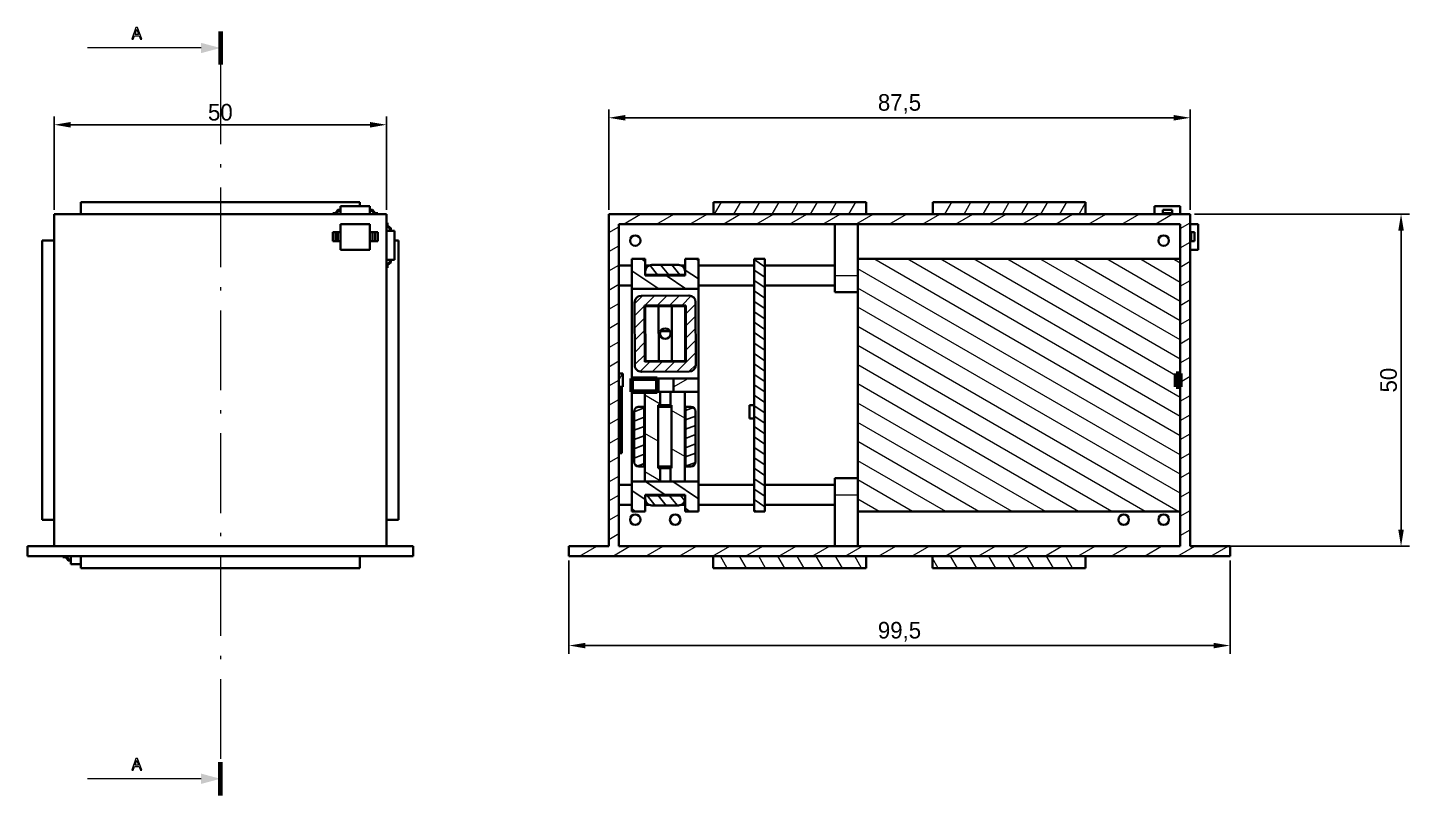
# Model space of a CAD drawing. Extents: x -455 to 391, y 29 to 260.
# Drawn here: x -455.2 to -247.3, y 64.7 to 180.3 of the extents above; entities that cross this region are included whole.
import ezdxf

# ---------------------------------------------------------------- set-up
doc = ezdxf.new("R2010")
doc.units = 0
doc.linetypes.add('DASHDOT', pattern=[18.5, 12, -3, 0.5, -3])
doc.dimstyles.get("Standard").update_dxf_attribs({"dimtxt": 0.18, "dimasz": 0.18, "dimexe": 0.18, "dimexo": 0.0625, "dimgap": 0.09, "dimtad": 0, "dimtih": 1, "dimtoh": 1, "dimdec": 4, "dimzin": 0, "dimdsep": 46, "dimtxsty": 'Standard', "dimcen": 0.09, "dimadec": 0, "dimazin": 0, "dimtfac": 1, "dimtdec": 4, "dimtofl": 0, "dimtmove": 0, "dimatfit": 3, "dimfxl": 1, "dimtolj": 1, "dimtzin": 0, "dimarcsym": 0})

# ---------------------------------------------------------------- blocks, each defined once
blk = doc.blocks.new('*D1')
at = {"color": 0, "lineweight": -2, "transparency": 16777216}
for p, q in [((-367.75, 152.83), (-367.75, 167.95)), ((-365.25, 166.7), (-282.75, 166.7)), ((-280.25, 152.83), (-280.25, 167.95))]:
    blk.add_line(p, q, dxfattribs=at)
at = {"color": 0, "transparency": 16777216}
for points in [[(-365.25, 167.12), (-365.25, 166.28), (-367.75, 166.7)], [(-282.75, 167.12), (-282.75, 166.28), (-280.25, 166.7)]]:
    blk.add_solid(points, dxfattribs=at)
at = {"layer": 'Defpoints', "color": 0, "transparency": 16777216}
for p in [(-280.25, 166.7), (-367.75, 152.21), (-280.25, 152.21)]:
    blk.add_point(p, dxfattribs=at)
at = {"color": 0, "transparency": 16777216, "insert": (-324, 168.78), "char_height": 2.5, "attachment_point": 5}
blk.add_mtext('87,5', dxfattribs=at)
blk = doc.blocks.new('*D2')
at = {"color": 0, "lineweight": -2, "transparency": 16777216}
for p, q in [((-279.63, 152.21), (-247.28, 152.21)), ((-248.53, 149.71), (-248.53, 104.71)), ((-279.63, 102.21), (-247.28, 102.21))]:
    blk.add_line(p, q, dxfattribs=at)
at = {"color": 0, "transparency": 16777216}
for points in [[(-248.95, 149.71), (-248.11, 149.71), (-248.53, 152.21)], [(-248.95, 104.71), (-248.11, 104.71), (-248.53, 102.21)]]:
    blk.add_solid(points, dxfattribs=at)
at = {"layer": 'Defpoints', "color": 0, "transparency": 16777216}
for p in [(-280.25, 152.21), (-280.25, 102.21), (-248.53, 102.21)]:
    blk.add_point(p, dxfattribs=at)
at = {"color": 0, "transparency": 16777216, "insert": (-250.4, 127.21), "char_height": 2.5, "attachment_point": 5, "rotation": 90}
blk.add_mtext('50', dxfattribs=at)
blk = doc.blocks.new('*D3')
at = {"color": 0, "lineweight": -2, "transparency": 16777216}
for p, q in [((-373.75, 100.08), (-373.75, 86.01)), ((-274.25, 100.08), (-274.25, 86.01)), ((-371.25, 87.26), (-276.75, 87.26))]:
    blk.add_line(p, q, dxfattribs=at)
at = {"color": 0, "transparency": 16777216}
for points in [[(-371.25, 87.67), (-371.25, 86.84), (-373.75, 87.26)], [(-276.75, 87.67), (-276.75, 86.84), (-274.25, 87.26)]]:
    blk.add_solid(points, dxfattribs=at)
at = {"layer": 'Defpoints', "color": 0, "transparency": 16777216}
for p in [(-373.75, 100.71), (-274.25, 100.71), (-274.25, 87.26)]:
    blk.add_point(p, dxfattribs=at)
at = {"color": 0, "transparency": 16777216, "insert": (-324, 89.34), "char_height": 2.5, "attachment_point": 5}
blk.add_mtext('99,5', dxfattribs=at)
blk = doc.blocks.new('*D9')
at = {"color": 0, "lineweight": -2, "transparency": 16777216}
for p, q in [((-451.19, 152.83), (-451.19, 166.9)), ((-401.19, 152.83), (-401.19, 166.9)), ((-448.69, 165.65), (-403.69, 165.65))]:
    blk.add_line(p, q, dxfattribs=at)
at = {"color": 0, "transparency": 16777216}
for points in [[(-448.69, 166.07), (-448.69, 165.23), (-451.19, 165.65)], [(-403.69, 166.07), (-403.69, 165.23), (-401.19, 165.65)]]:
    blk.add_solid(points, dxfattribs=at)
at = {"layer": 'Defpoints', "color": 0, "transparency": 16777216}
for p in [(-401.19, 165.65), (-451.19, 152.21), (-401.19, 152.21)]:
    blk.add_point(p, dxfattribs=at)
at = {"color": 0, "transparency": 16777216, "insert": (-426.19, 167.52), "char_height": 2.5, "attachment_point": 5}
blk.add_mtext('50', dxfattribs=at)

msp = doc.modelspace()

# ---------------------------------------------------------------- hatches: boundary and pattern name
h = msp.add_hatch()
h.set_pattern_fill('ANSI31', color=256, scale=0.72, angle=101)
h.paths.add_polyline_path([(-354.252, 145.457), (-356.252, 145.457), (-356.252, 142.957), (-362.252, 142.957), (-362.252, 143.057), (-362.252, 145.457), (-364.252, 145.457), (-364.252, 140.957), (-354.252, 140.957)])
h.paths.add_polyline_path([(-354.252, 111.957), (-358.022, 111.957), (-358.468, 111.957), (-359.627, 111.957), (-360.035, 111.957), (-362.309, 111.957), (-364.252, 111.957), (-364.252, 107.457), (-362.252, 107.457), (-362.252, 109.957), (-360.481, 109.957), (-358.173, 109.957), (-358.022, 109.957), (-356.252, 109.957), (-356.252, 107.457), (-354.252, 107.457)])
h = msp.add_hatch()
h.set_pattern_fill('ANSI31', color=256, scale=0.41, angle=84)
h.paths.add_polyline_path([(-357.252, 144.557), (-361.252, 144.557, 0.4142136), (-362.252, 143.557), (-362.252, 143.057), (-356.252, 143.057), (-356.252, 143.557, 0.4142136)])
h.paths.add_polyline_path([(-356.252, 109.357), (-356.252, 109.857), (-362.252, 109.857), (-362.252, 109.357, 0.4142136), (-361.252, 108.357), (-357.252, 108.357, 0.4142136)])
h = msp.add_hatch()
h.set_pattern_fill('ANSI31', color=256, scale=0.41, angle=101)
h.paths.add_polyline_path([(-344.252, 145.457), (-345.852, 145.457), (-345.852, 107.457), (-344.252, 107.457)])
h = msp.add_hatch()
h.set_pattern_fill('ANSI31', color=256, scale=0.41)
h.paths.add_polyline_path([(-355.674, 139.946), (-362.874, 139.919, 0.4142135), (-363.87, 138.914), (-363.833, 129.464, 0.4142137), (-362.829, 128.469), (-355.629, 128.496, 0.4142135), (-354.633, 129.501), (-354.67, 138.951, 0.4142137)])
h.paths.add_polyline_path([(-356.168, 138.444), (-356.135, 129.994), (-362.335, 129.971), (-362.368, 138.421)], flags=16)
h.paths.add_polyline_path([(-360.267, 138.329), (-358.267, 138.336), (-356.267, 138.344), (-356.236, 130.094), (-358.236, 130.086), (-360.236, 130.079), (-362.236, 130.071), (-362.267, 138.321)], flags=0)
h.paths.add_polyline_path([(-358.468, 134.207, -1), (-360.035, 134.207, -1)], flags=0)
h = msp.add_hatch()
h.set_pattern_fill('ANSI31', color=256, scale=0.41, angle=156)
h.paths.add_polyline_path([(-362.409, 123.207), (-363.211, 123.207, 0.413349), (-363.909, 122.507), (-363.909, 114.907, 0.4150789), (-363.207, 114.207), (-362.409, 114.207)])
h.paths.add_polyline_path([(-355.411, 123.207), (-356.209, 123.207), (-356.209, 114.207), (-355.407, 114.207, 0.413349), (-354.709, 114.907), (-354.709, 122.507, 0.4150789)])

# ---------------------------------------------------------------- linework, layer by layer
at = {"color": 7, "lineweight": 100, "ltscale": 0.25}
for p, q in [((-426.187, 179.707), (-426.187, 174.707)), ((-426.187, 64.707), (-426.187, 69.707))]:
    msp.add_line(p, q, dxfattribs=at)
at = {"color": 7, "lineweight": 13}
for p, q in [((-429.085, 177.207), (-446.187, 177.207)), ((-281.752, 115.949), (-330.252, 143.951)), ((-281.752, 118.836), (-327.861, 145.457)), ((-281.752, 121.723), (-322.861, 145.457)), ((-281.752, 124.609), (-317.861, 145.457)), ((-281.752, 127.496), (-312.861, 145.457)), ((-281.752, 130.383), (-307.861, 145.457)), ((-281.752, 133.27), (-302.861, 145.457)), ((-281.752, 136.156), (-297.861, 145.457)), ((-281.752, 139.043), (-292.861, 145.457)), ((-281.752, 113.062), (-330.252, 141.064)), ((-281.752, 110.176), (-330.252, 138.177)), ((-282.044, 107.457), (-330.252, 135.29)), ((-287.044, 107.457), (-330.252, 132.404)), ((-292.044, 107.457), (-330.252, 129.517)), ((-297.044, 107.457), (-330.252, 126.63)), ((-302.044, 107.457), (-330.252, 123.743)), ((-307.044, 107.457), (-330.252, 120.857)), ((-312.044, 107.457), (-330.252, 117.97)), ((-317.044, 107.457), (-330.252, 115.083)), ((-429.085, 67.207), (-446.187, 67.207))]:
    msp.add_line(p, q, dxfattribs=at)
at = {"color": 7, "linetype": 'DASHDOT', "lineweight": 13}
msp.add_line((-426.187, 174.707), (-426.187, 69.707), dxfattribs=at)
at = {"color": 7, "lineweight": 35, "ltscale": 0.09}
for p, q in [((-447.187, 152.207), (-447.187, 154.007)), ((-352.002, 154.007), (-352.002, 152.207)), ((-329.002, 154.007), (-329.002, 152.207)), ((-319.002, 154.007), (-319.002, 152.207)), ((-296.002, 154.007), (-296.002, 152.207)), ((-451.187, 148.207), (-452.987, 148.207)), ((-451.187, 106.207), (-452.987, 106.207)), ((-401.187, 106.207), (-399.387, 106.207)), ((-447.187, 98.907), (-447.187, 100.707)), ((-405.187, 98.907), (-405.187, 100.707)), ((-352.032, 100.707), (-352.032, 98.907)), ((-329.032, 100.707), (-329.032, 98.907)), ((-319.032, 100.707), (-319.032, 98.907)), ((-296.032, 100.707), (-296.032, 98.907))]:
    msp.add_line(p, q, dxfattribs=at)
at = {"color": 7, "lineweight": 35}
for p, q in [((-405.187, 154.007), (-447.187, 154.007)), ((-329.002, 154.007), (-352.002, 154.007)), ((-296.002, 154.007), (-319.002, 154.007)), ((-451.187, 152.207), (-401.187, 152.207)), ((-451.187, 152.207), (-451.187, 102.207)), ((-409.287, 152.207), (-447.187, 152.207)), ((-401.187, 102.207), (-401.187, 152.207)), ((-280.252, 152.207), (-367.752, 152.207)), ((-367.752, 152.207), (-367.752, 102.207)), ((-329.002, 152.207), (-352.002, 152.207)), ((-296.002, 152.207), (-319.002, 152.207)), ((-280.252, 152.207), (-280.252, 102.207)), ((-281.752, 150.707), (-366.252, 150.707)), ((-366.252, 150.707), (-366.252, 102.207)), ((-281.752, 150.707), (-281.752, 102.207)), ((-452.987, 148.207), (-452.987, 106.207)), ((-399.387, 148.207), (-399.387, 106.207)), ((-401.187, 144.107), (-401.187, 106.207)), ((-345.852, 107.457), (-345.852, 145.457)), ((-344.252, 107.457), (-344.252, 145.457)), ((-344.252, 144.457), (-333.752, 144.457)), ((-281.752, 145.457), (-330.252, 145.457)), ((-330.252, 145.457), (-330.252, 107.457)), ((-281.752, 145.457), (-281.752, 107.457)), ((-344.252, 141.457), (-333.752, 141.457)), ((-354.252, 140.957), (-364.252, 140.957)), ((-364.252, 127.457), (-364.252, 140.957)), ((-354.252, 111.957), (-354.252, 140.957)), ((-366.102, 126.207), (-366.102, 116.207)), ((-365.802, 126.207), (-365.802, 116.207)), ((-364.252, 111.957), (-364.252, 125.457)), ((-362.309, 111.957), (-362.309, 125.457)), ((-356.309, 125.457), (-356.309, 111.957)), ((-344.252, 111.457), (-333.752, 111.457)), ((-344.252, 108.457), (-333.752, 108.457)), ((-281.752, 107.457), (-330.252, 107.457)), ((-397.187, 102.207), (-455.187, 102.207)), ((-281.752, 102.207), (-366.252, 102.207)), ((-455.187, 100.707), (-397.187, 100.707)), ((-274.252, 100.707), (-373.752, 100.707)), ((-352.032, 100.707), (-329.032, 100.707)), ((-319.032, 100.707), (-296.032, 100.707)), ((-447.187, 98.907), (-405.187, 98.907)), ((-352.032, 98.907), (-329.032, 98.907)), ((-319.032, 98.907), (-296.032, 98.907))]:
    msp.add_line(p, q, dxfattribs=at)
at = {"color": 7, "lineweight": 35, "ltscale": 0.03}
for p, q in [((-405.187, 153.407), (-405.187, 154.007)), ((-399.987, 148.207), (-399.387, 148.207)), ((-366.252, 128.207), (-365.652, 128.207)), ((-281.752, 128.207), (-282.352, 128.207)), ((-366.252, 126.207), (-365.652, 126.207)), ((-281.752, 126.207), (-282.352, 126.207))]:
    msp.add_line(p, q, dxfattribs=at)
at = {"color": 7, "lineweight": 13, "ltscale": 0.103923}
for p, q in [((-351.818, 152.207), (-350.779, 154.007)), ((-348.931, 152.207), (-347.892, 154.007)), ((-346.044, 152.207), (-345.005, 154.007)), ((-343.158, 152.207), (-342.118, 154.007)), ((-340.271, 152.207), (-339.232, 154.007)), ((-337.384, 152.207), (-336.345, 154.007)), ((-334.497, 152.207), (-333.458, 154.007)), ((-331.611, 152.207), (-330.571, 154.007)), ((-317.177, 152.207), (-316.138, 154.007)), ((-308.516, 152.207), (-307.477, 154.007)), ((-305.63, 152.207), (-304.591, 154.007)), ((-302.743, 152.207), (-301.704, 154.007)), ((-299.856, 152.207), (-298.817, 154.007)), ((-349.913, 98.907), (-350.952, 100.707)), ((-347.026, 98.907), (-348.065, 100.707)), ((-344.139, 98.907), (-345.178, 100.707)), ((-341.252, 98.907), (-342.291, 100.707)), ((-338.366, 98.907), (-339.405, 100.707)), ((-335.479, 98.907), (-336.518, 100.707)), ((-332.592, 98.907), (-333.631, 100.707)), ((-329.705, 98.907), (-330.744, 100.707)), ((-315.272, 98.907), (-316.311, 100.707)), ((-312.385, 98.907), (-313.424, 100.707)), ((-309.498, 98.907), (-310.537, 100.707)), ((-306.611, 98.907), (-307.65, 100.707)), ((-303.724, 98.907), (-304.764, 100.707)), ((-300.838, 98.907), (-301.877, 100.707)), ((-297.951, 98.907), (-298.99, 100.707))]:
    msp.add_line(p, q, dxfattribs=at)
at = {"color": 7, "lineweight": 13, "ltscale": 0.103922}
for p, q in [((-314.29, 152.207), (-313.251, 154.007)), ((-311.403, 152.207), (-310.364, 154.007))]:
    msp.add_line(p, q, dxfattribs=at)
at = {"color": 7, "lineweight": 13, "ltscale": 0.096797}
msp.add_line((-296.97, 152.207), (-296.002, 153.884), dxfattribs=at)
at = {"color": 7, "lineweight": 35, "ltscale": 0.0075}
for p, q in [((-409.287, 152.357), (-409.287, 152.207)), ((-408.087, 152.707), (-408.087, 152.857)), ((-403.687, 152.857), (-403.687, 152.707)), ((-402.487, 152.207), (-402.487, 152.357)), ((-284.352, 152.207), (-284.352, 152.357)), ((-282.952, 152.357), (-282.952, 152.207)), ((-281.752, 152.707), (-281.752, 152.857)), ((-401.037, 150.907), (-401.187, 150.907)), ((-400.687, 149.707), (-400.537, 149.707)), ((-279.602, 150.707), (-279.752, 150.707)), ((-280.252, 149.507), (-280.102, 149.507)), ((-280.252, 148.107), (-280.102, 148.107)), ((-401.187, 144.107), (-401.037, 144.107)), ((-400.537, 145.307), (-400.687, 145.307)), ((-449.887, 100.707), (-449.887, 100.557)), ((-448.687, 100.057), (-448.687, 100.207))]:
    msp.add_line(p, q, dxfattribs=at)
at = {"color": 7, "lineweight": 35, "ltscale": 0.02125}
for p, q in [((-408.862, 152.357), (-409.287, 152.357)), ((-402.487, 152.357), (-402.912, 152.357)), ((-401.037, 150.482), (-401.037, 150.907)), ((-409.287, 149.507), (-408.862, 149.507)), ((-409.287, 148.107), (-408.862, 148.107)), ((-402.912, 149.507), (-402.487, 149.507)), ((-402.487, 148.107), (-402.912, 148.107)), ((-401.037, 144.107), (-401.037, 144.532)), ((-449.887, 100.557), (-449.462, 100.557))]:
    msp.add_line(p, q, dxfattribs=at)
at = {"color": 7, "lineweight": 35, "ltscale": 0.025}
for p, q in [((-409.287, 152.207), (-408.787, 152.207)), ((-408.087, 152.207), (-408.087, 152.707)), ((-403.687, 152.207), (-403.687, 152.707)), ((-402.987, 152.207), (-402.487, 152.207)), ((-284.352, 152.357), (-284.352, 152.857)), ((-282.952, 152.857), (-282.952, 152.357)), ((-281.752, 152.207), (-281.752, 152.707)), ((-401.187, 150.907), (-401.187, 150.407)), ((-401.187, 149.707), (-400.687, 149.707)), ((-280.252, 150.707), (-279.752, 150.707)), ((-280.102, 149.507), (-279.602, 149.507)), ((-280.102, 148.107), (-279.602, 148.107)), ((-401.187, 145.307), (-400.687, 145.307)), ((-401.187, 144.607), (-401.187, 144.107)), ((-362.252, 143.057), (-362.252, 143.557)), ((-356.252, 143.057), (-356.252, 143.557)), ((-362.252, 109.357), (-362.252, 109.857)), ((-356.252, 109.357), (-356.252, 109.857)), ((-448.687, 100.707), (-448.687, 100.207))]:
    msp.add_line(p, q, dxfattribs=at)
at = {"color": 7, "lineweight": 35, "ltscale": 0.03125}
for p, q in [((-408.487, 152.857), (-408.862, 152.357)), ((-408.787, 152.207), (-408.412, 152.707)), ((-403.362, 152.707), (-402.987, 152.207)), ((-402.912, 152.357), (-403.287, 152.857)), ((-401.187, 150.407), (-400.687, 150.032)), ((-400.537, 150.107), (-401.037, 150.482)), ((-400.687, 144.982), (-401.187, 144.607)), ((-401.037, 144.532), (-400.537, 144.907)), ((-449.462, 100.557), (-449.087, 100.057)), ((-449.012, 100.207), (-449.387, 100.707))]:
    msp.add_line(p, q, dxfattribs=at)
at = {"color": 7, "lineweight": 35, "ltscale": 0.035}
for p, q in [((-408.087, 152.207), (-408.787, 152.207)), ((-401.187, 145.307), (-401.187, 144.607)), ((-345.852, 123.457), (-346.552, 123.457)), ((-345.852, 121.457), (-346.552, 121.457))]:
    msp.add_line(p, q, dxfattribs=at)
at = {"color": 7, "lineweight": 35, "ltscale": 0.02}
for p, q in [((-408.087, 152.857), (-408.487, 152.857)), ((-403.287, 152.857), (-403.687, 152.857)), ((-400.537, 149.707), (-400.537, 150.107)), ((-408.487, 149.507), (-408.087, 149.507)), ((-408.487, 148.107), (-408.087, 148.107)), ((-403.687, 149.507), (-403.287, 149.507)), ((-403.287, 148.107), (-403.687, 148.107)), ((-400.537, 144.907), (-400.537, 145.307)), ((-449.087, 100.057), (-448.687, 100.057))]:
    msp.add_line(p, q, dxfattribs=at)
at = {"color": 7, "lineweight": 35, "ltscale": 0.01625}
for p, q in [((-408.412, 152.707), (-408.087, 152.707)), ((-403.687, 152.707), (-403.362, 152.707)), ((-400.687, 150.032), (-400.687, 149.707)), ((-400.687, 145.307), (-400.687, 144.982)), ((-448.687, 100.207), (-449.012, 100.207))]:
    msp.add_line(p, q, dxfattribs=at)
at = {"color": 7, "lineweight": 35, "ltscale": 0.22}
for p, q in [((-408.087, 153.407), (-403.687, 153.407)), ((-408.087, 152.207), (-403.687, 152.207)), ((-403.687, 150.707), (-408.087, 150.707)), ((-401.187, 149.707), (-401.187, 145.307)), ((-399.987, 149.707), (-399.987, 145.307)), ((-408.087, 146.807), (-403.687, 146.807))]:
    msp.add_line(p, q, dxfattribs=at)
at = {"color": 7, "lineweight": 35, "ltscale": 0.0275}
for p, q in [((-408.087, 152.857), (-408.087, 153.407)), ((-403.687, 152.857), (-403.687, 153.407)), ((-281.752, 152.857), (-281.752, 153.407)), ((-400.537, 149.707), (-399.987, 149.707)), ((-400.537, 145.307), (-399.987, 145.307)), ((-448.687, 100.057), (-448.687, 99.507))]:
    msp.add_line(p, q, dxfattribs=at)
at = {"color": 7, "lineweight": 13, "ltscale": 0.15}
for p, q in [((-365.548, 150.707), (-362.95, 152.207)), ((-360.548, 150.707), (-357.95, 152.207)), ((-355.548, 150.707), (-352.95, 152.207)), ((-350.548, 150.707), (-347.95, 152.207)), ((-345.548, 150.707), (-342.95, 152.207)), ((-340.548, 150.707), (-337.95, 152.207)), ((-335.548, 150.707), (-332.95, 152.207)), ((-330.548, 150.707), (-327.95, 152.207)), ((-325.548, 150.707), (-322.95, 152.207)), ((-320.548, 150.707), (-317.95, 152.207)), ((-315.548, 150.707), (-312.95, 152.207)), ((-310.548, 150.707), (-307.95, 152.207)), ((-305.548, 150.707), (-302.95, 152.207)), ((-300.548, 150.707), (-297.95, 152.207)), ((-295.548, 150.707), (-292.95, 152.207)), ((-290.548, 150.707), (-287.95, 152.207)), ((-285.548, 150.707), (-282.95, 152.207)), ((-372.151, 100.707), (-369.553, 102.207)), ((-367.151, 100.707), (-364.553, 102.207)), ((-362.151, 100.707), (-359.553, 102.207)), ((-357.151, 100.707), (-354.553, 102.207)), ((-352.151, 100.707), (-349.553, 102.207)), ((-347.151, 100.707), (-344.553, 102.207)), ((-342.151, 100.707), (-339.553, 102.207)), ((-337.151, 100.707), (-334.553, 102.207)), ((-332.151, 100.707), (-329.553, 102.207)), ((-327.151, 100.707), (-324.553, 102.207)), ((-322.151, 100.707), (-319.553, 102.207)), ((-317.151, 100.707), (-314.553, 102.207)), ((-312.151, 100.707), (-309.553, 102.207)), ((-307.151, 100.707), (-304.553, 102.207)), ((-302.151, 100.707), (-299.553, 102.207)), ((-297.151, 100.707), (-294.553, 102.207)), ((-292.151, 100.707), (-289.553, 102.207)), ((-287.151, 100.707), (-284.553, 102.207)), ((-282.151, 100.707), (-279.553, 102.207)), ((-277.151, 100.707), (-274.553, 102.207))]:
    msp.add_line(p, q, dxfattribs=at)
at = {"color": 7, "lineweight": 35, "ltscale": 0.06}
for p, q in [((-285.652, 152.207), (-285.652, 153.407)), ((-280.252, 149.507), (-280.252, 150.707)), ((-280.252, 146.807), (-279.052, 146.807))]:
    msp.add_line(p, q, dxfattribs=at)
at = {"color": 7, "lineweight": 35, "ltscale": 0.195}
for p, q in [((-281.752, 153.407), (-285.652, 153.407)), ((-408.087, 146.807), (-408.087, 150.707)), ((-403.687, 150.707), (-403.687, 146.807)), ((-279.052, 146.807), (-279.052, 150.707))]:
    msp.add_line(p, q, dxfattribs=at)
at = {"color": 7, "lineweight": 35, "ltscale": 0.07}
for p, q in [((-282.952, 152.857), (-284.352, 152.857)), ((-282.952, 152.357), (-284.352, 152.357)), ((-409.287, 149.507), (-409.287, 148.107)), ((-408.862, 149.507), (-408.862, 148.107)), ((-408.487, 149.507), (-408.487, 148.107)), ((-403.287, 149.507), (-403.287, 148.107)), ((-402.912, 149.507), (-402.912, 148.107)), ((-402.487, 149.507), (-402.487, 148.107)), ((-280.252, 149.507), (-280.252, 148.107)), ((-280.102, 149.507), (-280.102, 148.107)), ((-279.602, 149.507), (-279.602, 148.107))]:
    msp.add_line(p, q, dxfattribs=at)
at = {"color": 7, "lineweight": 13, "ltscale": 0.086602}
for p, q in [((-367.752, 149.435), (-366.252, 150.301)), ((-281.752, 147.126), (-280.252, 147.992)), ((-281.752, 144.239), (-280.252, 145.105)), ((-367.752, 140.775), (-366.252, 141.641)), ((-281.752, 138.466), (-280.252, 139.332)), ((-281.752, 135.579), (-280.252, 136.445)), ((-367.752, 129.228), (-366.252, 130.094)), ((-281.752, 126.919), (-280.252, 127.785)), ((-281.752, 124.032), (-280.252, 124.898)), ((-367.752, 120.568), (-366.252, 121.434)), ((-281.752, 115.372), (-280.252, 116.238)), ((-367.752, 109.021), (-366.252, 109.887))]:
    msp.add_line(p, q, dxfattribs=at)
at = {"color": 7, "lineweight": 35, "ltscale": 0.3875}
for p, q in [((-333.752, 142.957), (-333.752, 150.707)), ((-333.752, 109.957), (-333.752, 102.207))]:
    msp.add_line(p, q, dxfattribs=at)
at = {"color": 7, "lineweight": 35, "ltscale": 0.2625}
for p, q in [((-330.252, 145.457), (-330.252, 150.707)), ((-330.252, 107.457), (-330.252, 102.207))]:
    msp.add_line(p, q, dxfattribs=at)
at = {"color": 7, "lineweight": 13, "ltscale": 0.086603}
for p, q in [((-281.752, 150.013), (-280.252, 150.879)), ((-367.752, 146.549), (-366.252, 147.415)), ((-367.752, 143.662), (-366.252, 144.528)), ((-281.752, 141.353), (-280.252, 142.219)), ((-367.752, 137.888), (-366.252, 138.754)), ((-367.752, 135.002), (-366.252, 135.868)), ((-281.752, 132.692), (-280.252, 133.558)), ((-367.752, 132.115), (-366.252, 132.981)), ((-281.752, 129.806), (-280.252, 130.672)), ((-367.752, 126.341), (-366.252, 127.207)), ((-367.752, 123.455), (-366.252, 124.321)), ((-281.752, 121.145), (-280.252, 122.011)), ((-367.752, 117.681), (-366.252, 118.547)), ((-281.752, 118.259), (-280.252, 119.125)), ((-367.752, 114.794), (-366.252, 115.66)), ((-367.752, 111.908), (-366.252, 112.774)), ((-281.752, 112.485), (-280.252, 113.351)), ((-281.752, 109.598), (-280.252, 110.464)), ((-367.752, 106.134), (-366.252, 107)), ((-281.752, 106.712), (-280.252, 107.578)), ((-367.752, 103.247), (-366.252, 104.113)), ((-281.752, 103.825), (-280.252, 104.691))]:
    msp.add_line(p, q, dxfattribs=at)
at = {"color": 7, "lineweight": 35, "ltscale": 0.027499}
msp.add_line((-279.602, 150.707), (-279.052, 150.707), dxfattribs=at)
at = {"color": 7, "lineweight": 35, "ltscale": 0.01875}
for p, q in [((-408.862, 149.507), (-408.487, 149.507)), ((-408.862, 148.107), (-408.487, 148.107)), ((-403.287, 149.507), (-402.912, 149.507)), ((-402.912, 148.107), (-403.287, 148.107))]:
    msp.add_line(p, q, dxfattribs=at)
at = {"color": 7, "lineweight": 35, "ltscale": 0.065}
msp.add_line((-280.252, 146.807), (-280.252, 148.107), dxfattribs=at)
at = {"color": 7, "lineweight": 35, "ltscale": 0.1}
for p, q in [((-366.252, 144.457), (-364.252, 144.457)), ((-364.252, 145.457), (-362.252, 145.457)), ((-356.252, 145.457), (-354.252, 145.457)), ((-366.252, 141.457), (-364.252, 141.457)), ((-362.267, 138.321), (-360.267, 138.329)), ((-358.267, 138.336), (-360.267, 138.329)), ((-358.267, 138.336), (-356.267, 138.344)), ((-362.236, 130.071), (-360.236, 130.079)), ((-358.236, 130.086), (-360.236, 130.079)), ((-358.236, 130.086), (-356.236, 130.094)), ((-366.252, 128.207), (-366.252, 126.207)), ((-365.652, 128.207), (-365.652, 126.207)), ((-364.252, 127.457), (-364.252, 125.457)), ((-360.481, 125.457), (-360.481, 127.457)), ((-358.022, 125.457), (-358.022, 127.457)), ((-354.252, 127.457), (-354.252, 125.457)), ((-282.352, 128.207), (-282.352, 126.207)), ((-281.752, 128.207), (-281.752, 126.207)), ((-360.035, 123.457), (-360.035, 125.457)), ((-358.468, 123.457), (-358.468, 125.457)), ((-360.309, 123.207), (-358.309, 123.207)), ((-346.552, 123.457), (-346.552, 121.457)), ((-360.309, 114.207), (-358.309, 114.207)), ((-360.035, 111.957), (-360.035, 113.957)), ((-358.468, 111.957), (-358.468, 113.957)), ((-366.252, 111.457), (-364.252, 111.457)), ((-366.252, 108.457), (-364.252, 108.457)), ((-364.252, 107.457), (-362.252, 107.457)), ((-356.252, 107.457), (-354.252, 107.457))]:
    msp.add_line(p, q, dxfattribs=at)
at = {"color": 7, "lineweight": 35, "ltscale": 0.225}
for p, q in [((-364.252, 145.457), (-364.252, 140.957)), ((-354.252, 145.457), (-354.252, 140.957)), ((-364.252, 111.957), (-364.252, 107.457)), ((-354.252, 111.957), (-354.252, 107.457))]:
    msp.add_line(p, q, dxfattribs=at)
at = {"color": 7, "lineweight": 35, "ltscale": 0.125}
for p, q in [((-362.252, 145.457), (-362.252, 142.957)), ((-356.252, 145.457), (-356.252, 142.957)), ((-333.752, 140.457), (-333.752, 142.957)), ((-333.752, 109.957), (-333.752, 112.457)), ((-362.252, 109.957), (-362.252, 107.457)), ((-356.252, 109.957), (-356.252, 107.457))]:
    msp.add_line(p, q, dxfattribs=at)
at = {"color": 7, "lineweight": 35, "ltscale": 0.028204}
for p, q in [((-362.252, 144.457), (-361.687, 144.457)), ((-356.816, 144.457), (-356.252, 144.457))]:
    msp.add_line(p, q, dxfattribs=at)
at = {"color": 7, "lineweight": 35, "ltscale": 0.2}
for p, q in [((-357.252, 144.557), (-361.252, 144.557)), ((-357.252, 108.357), (-361.252, 108.357))]:
    msp.add_line(p, q, dxfattribs=at)
at = {"color": 7, "lineweight": 35, "ltscale": 0.42}
for p, q in [((-354.252, 144.457), (-345.852, 144.457)), ((-354.252, 141.457), (-345.852, 141.457)), ((-354.252, 111.457), (-345.852, 111.457)), ((-354.252, 108.457), (-345.852, 108.457))]:
    msp.add_line(p, q, dxfattribs=at)
at = {"color": 7, "lineweight": 35, "ltscale": 0.08}
for p, q in [((-345.852, 145.457), (-344.252, 145.457)), ((-345.852, 107.457), (-344.252, 107.457))]:
    msp.add_line(p, q, dxfattribs=at)
at = {"color": 7, "lineweight": 13, "ltscale": 0.352757}
msp.add_line((-281.752, 141.93), (-287.861, 145.457), dxfattribs=at)
at = {"color": 7, "lineweight": 13, "ltscale": 0.064082}
msp.add_line((-281.752, 144.817), (-282.861, 145.457), dxfattribs=at)
at = {"color": 7, "lineweight": 35, "ltscale": 0.005}
for p, q in [((-362.252, 143.057), (-362.252, 142.957)), ((-362.409, 123.207), (-362.309, 123.207)), ((-356.309, 123.207), (-356.209, 123.207)), ((-362.409, 114.207), (-362.309, 114.207)), ((-356.309, 114.207), (-356.209, 114.207)), ((-362.252, 109.957), (-362.252, 109.857))]:
    msp.add_line(p, q, dxfattribs=at)
at = {"color": 7, "lineweight": 35, "ltscale": 0.3}
for p, q in [((-356.252, 143.057), (-362.252, 143.057)), ((-362.252, 142.957), (-356.252, 142.957)), ((-356.252, 109.857), (-362.252, 109.857)), ((-367.752, 102.207), (-373.752, 102.207)), ((-274.252, 102.207), (-280.252, 102.207))]:
    msp.add_line(p, q, dxfattribs=at)
at = {"color": 7, "lineweight": 13, "ltscale": 0.175}
for p, q in [((-333.752, 142.957), (-330.252, 142.957)), ((-333.752, 109.957), (-330.252, 109.957))]:
    msp.add_line(p, q, dxfattribs=at)
at = {"color": 7, "lineweight": 35, "ltscale": 0.36}
for p, q in [((-355.674, 139.946), (-362.873, 139.919)), ((-362.83, 128.469), (-355.63, 128.496))]:
    msp.add_line(p, q, dxfattribs=at)
at = {"color": 7, "lineweight": 35, "ltscale": 0.175}
for p, q in [((-333.752, 140.457), (-330.252, 140.457)), ((-333.752, 112.457), (-330.252, 112.457))]:
    msp.add_line(p, q, dxfattribs=at)
at = {"color": 7, "lineweight": 35, "ltscale": 0.4725}
for p, q in [((-363.833, 129.465), (-363.87, 138.915)), ((-354.67, 138.95), (-354.633, 129.5))]:
    msp.add_line(p, q, dxfattribs=at)
at = {"color": 7, "lineweight": 35, "ltscale": 0.31}
for p, q in [((-356.168, 138.444), (-362.368, 138.421)), ((-362.335, 129.971), (-356.135, 129.994))]:
    msp.add_line(p, q, dxfattribs=at)
at = {"color": 7, "lineweight": 35, "ltscale": 0.4225}
for p, q in [((-362.335, 129.971), (-362.368, 138.421)), ((-356.168, 138.444), (-356.135, 129.994))]:
    msp.add_line(p, q, dxfattribs=at)
at = {"color": 7, "lineweight": 35, "ltscale": 0.4125}
for p, q in [((-362.267, 138.321), (-362.236, 130.071)), ((-360.267, 138.329), (-360.236, 130.079)), ((-358.267, 138.336), (-358.236, 130.086)), ((-356.267, 138.344), (-356.236, 130.094))]:
    msp.add_line(p, q, dxfattribs=at)
at = {"color": 7, "lineweight": 35, "ltscale": 0.068793}
msp.add_line((-359.939, 134.582), (-358.564, 134.582), dxfattribs=at)
at = {"color": 7, "lineweight": 13, "ltscale": 0.057735}
msp.add_line((-366.252, 127.207), (-365.674, 128.207), dxfattribs=at)
at = {"color": 7, "lineweight": 35, "ltscale": 0.188525}
for p, q in [((-360.481, 127.457), (-364.252, 127.457)), ((-354.252, 127.457), (-358.022, 127.457)), ((-360.481, 125.457), (-364.252, 125.457)), ((-354.252, 125.457), (-358.022, 125.457)), ((-360.481, 111.957), (-364.252, 111.957)), ((-354.252, 111.957), (-358.022, 111.957))]:
    msp.add_line(p, q, dxfattribs=at)
at = {"color": 7, "lineweight": 140, "ltscale": 0.1}
for p, q in [((-364.252, 125.457), (-364.252, 127.457)), ((-360.481, 127.457), (-360.481, 125.457)), ((-282.352, 126.207), (-282.352, 128.207)), ((-281.752, 128.207), (-281.752, 126.207))]:
    msp.add_line(p, q, dxfattribs=at)
at = {"color": 7, "lineweight": 140, "ltscale": 0.188525}
for p, q in [((-364.252, 127.457), (-360.481, 127.457)), ((-360.481, 125.457), (-364.252, 125.457))]:
    msp.add_line(p, q, dxfattribs=at)
at = {"color": 7, "lineweight": 35, "ltscale": 0.115424}
for p, q in [((-358.173, 127.457), (-360.481, 127.457)), ((-360.481, 111.957), (-358.173, 111.957)), ((-358.173, 109.957), (-360.481, 109.957))]:
    msp.add_line(p, q, dxfattribs=at)
at = {"color": 7, "lineweight": 35, "ltscale": 0.007526}
for p, q in [((-358.022, 127.457), (-358.173, 127.457)), ((-358.173, 111.957), (-358.022, 111.957)), ((-358.022, 109.957), (-358.173, 109.957))]:
    msp.add_line(p, q, dxfattribs=at)
at = {"color": 7, "lineweight": 13, "ltscale": 0.12722}
msp.add_line((-358.022, 126.185), (-355.819, 127.457), dxfattribs=at)
at = {"color": 7, "lineweight": 140, "ltscale": 0.03}
for p, q in [((-282.352, 128.207), (-281.752, 128.207)), ((-281.752, 126.207), (-282.352, 126.207))]:
    msp.add_line(p, q, dxfattribs=at)
at = {"color": 7, "lineweight": 35, "ltscale": 0.113683}
for p, q in [((-360.035, 125.457), (-362.309, 125.457)), ((-362.309, 111.957), (-360.035, 111.957))]:
    msp.add_line(p, q, dxfattribs=at)
at = {"color": 7, "lineweight": 13, "ltscale": 0.13127}
for p, q in [((-360.035, 123.618), (-362.309, 124.931)), ((-360.035, 112.071), (-362.309, 113.384))]:
    msp.add_line(p, q, dxfattribs=at)
at = {"color": 7, "lineweight": 35, "ltscale": 0.020393}
for p, q in [((-359.627, 125.457), (-360.035, 125.457)), ((-359.627, 123.457), (-360.035, 123.457)), ((-360.035, 113.957), (-359.627, 113.957)), ((-360.035, 111.957), (-359.627, 111.957))]:
    msp.add_line(p, q, dxfattribs=at)
at = {"color": 7, "lineweight": 35, "ltscale": 0.057957}
for p, q in [((-358.468, 125.457), (-359.627, 125.457)), ((-358.468, 123.457), (-359.627, 123.457)), ((-359.627, 113.957), (-358.468, 113.957)), ((-359.627, 111.957), (-358.468, 111.957))]:
    msp.add_line(p, q, dxfattribs=at)
at = {"color": 7, "lineweight": 35, "ltscale": 0.107967}
for p, q in [((-356.309, 125.457), (-358.468, 125.457)), ((-358.468, 111.957), (-356.309, 111.957))]:
    msp.add_line(p, q, dxfattribs=at)
at = {"color": 7, "lineweight": 35, "ltscale": 0.04}
for p, q in [((-362.409, 123.207), (-363.209, 123.207)), ((-355.409, 123.207), (-356.209, 123.207)), ((-362.409, 114.207), (-363.209, 114.207)), ((-355.409, 114.207), (-356.209, 114.207))]:
    msp.add_line(p, q, dxfattribs=at)
at = {"color": 7, "lineweight": 35, "ltscale": 0.45}
for p, q in [((-362.409, 114.207), (-362.409, 123.207)), ((-356.209, 114.207), (-356.209, 123.207))]:
    msp.add_line(p, q, dxfattribs=at)
at = {"color": 7, "lineweight": 35, "ltscale": 0.013683}
for p, q in [((-360.035, 123.457), (-360.309, 123.457)), ((-360.309, 113.957), (-360.035, 113.957))]:
    msp.add_line(p, q, dxfattribs=at)
at = {"color": 7, "lineweight": 35, "ltscale": 0.475}
for p, q in [((-360.309, 113.957), (-360.309, 123.457)), ((-358.309, 123.457), (-358.309, 113.957))]:
    msp.add_line(p, q, dxfattribs=at)
at = {"color": 7, "lineweight": 35, "ltscale": 0.007967}
for p, q in [((-358.309, 123.457), (-358.468, 123.457)), ((-358.468, 113.957), (-358.309, 113.957))]:
    msp.add_line(p, q, dxfattribs=at)
at = {"color": 7, "lineweight": 35, "ltscale": 0.38}
for p, q in [((-363.909, 114.907), (-363.909, 122.507)), ((-354.709, 114.907), (-354.709, 122.507))]:
    msp.add_line(p, q, dxfattribs=at)
at = {"color": 7, "lineweight": 13, "ltscale": 0.11547}
for p, q in [((-356.309, 121.467), (-358.309, 122.622)), ((-360.309, 118.003), (-362.309, 119.158)), ((-356.309, 115.693), (-358.309, 116.848))]:
    msp.add_line(p, q, dxfattribs=at)
at = {"color": 7, "lineweight": 35, "ltscale": 0.015}
msp.add_line((-365.802, 116.207), (-366.102, 116.207), dxfattribs=at)
at = {"color": 7, "lineweight": 13, "ltscale": 0.473889}
msp.add_line((-322.044, 107.457), (-330.252, 112.196), dxfattribs=at)
at = {"color": 7, "lineweight": 35, "ltscale": 0.088525}
for p, q in [((-362.252, 109.957), (-360.481, 109.957)), ((-358.022, 109.957), (-356.252, 109.957))]:
    msp.add_line(p, q, dxfattribs=at)
at = {"color": 7, "lineweight": 35, "ltscale": 0.028207}
for p, q in [((-362.252, 108.457), (-361.687, 108.457)), ((-356.816, 108.457), (-356.252, 108.457))]:
    msp.add_line(p, q, dxfattribs=at)
at = {"color": 7, "lineweight": 13, "ltscale": 0.185214}
msp.add_line((-327.044, 107.457), (-330.252, 109.31), dxfattribs=at)
at = {"color": 7, "lineweight": 35, "ltscale": 0.075}
for p, q in [((-455.187, 102.207), (-455.187, 100.707)), ((-397.187, 100.707), (-397.187, 102.207)), ((-373.752, 102.207), (-373.752, 100.707)), ((-274.252, 102.207), (-274.252, 100.707))]:
    msp.add_line(p, q, dxfattribs=at)
at = {"color": 7, "lineweight": 13, "ltscale": 0.087328}
msp.add_line((-318.158, 98.907), (-319.032, 100.42), dxfattribs=at)
at = {"color": 7, "lineweight": 13, "ltscale": 0.007194}
msp.add_line((-296.032, 100.583), (-296.103, 100.707), dxfattribs=at)
at = {"color": 7, "lineweight": 35, "ltscale": 0.074998}
msp.add_line((-447.187, 99.507), (-448.687, 99.507), dxfattribs=at)
at = {"color": 7, "lineweight": 13}
for points in [[(-439.528, 178.52), (-439.296, 178.52), (-439.112, 179.034), (-438.413, 179.034), (-438.229, 178.52), (-437.992, 178.52), (-438.633, 180.272), (-438.89, 180.272)], [(-439.031, 179.249), (-438.761, 180.02), (-438.491, 179.249)], [(-439.528, 68.52), (-439.296, 68.52), (-439.112, 69.034), (-438.413, 69.034), (-438.229, 68.52), (-437.992, 68.52), (-438.633, 70.272), (-438.89, 70.272)], [(-439.031, 69.249), (-438.761, 70.02), (-438.491, 69.249)]]:
    msp.add_lwpolyline(points, close=True, dxfattribs=at)
at = {"color": 7, "lineweight": 35}
for centre in [(-363.752, 148.207), (-284.252, 148.207), (-359.252, 134.207), (-359.252, 134.207), (-363.752, 106.207), (-357.752, 106.207), (-290.252, 106.207), (-284.252, 106.207)]:
    msp.add_circle(centre, 0.784, dxfattribs=at)
for centre, radius, start, end in [((-361.252, 143.557), 1, 90, 179.99999), ((-357.252, 143.557), 1, 360, 90), ((-362.87, 138.919), 1, 90.22017, 180.22017), ((-355.67, 138.946), 1, 0.22018, 90.22017), ((-362.833, 129.469), 1, 180.22017, 270.22018), ((-355.633, 129.496), 1, 270.22018, 0.22018), ((-363.209, 122.507), 0.7, 90, 180.00001), ((-355.409, 122.507), 0.7, 0, 90), ((-363.209, 114.907), 0.7, 180.00001, 270), ((-355.409, 114.907), 0.7, 270, 0), ((-361.252, 109.357), 1, 180.00001, 270), ((-357.252, 109.357), 1, 270, 360)]:
    msp.add_arc(centre, radius, start, end, dxfattribs=at)
at = {"color": 7, "lineweight": 13}
for points in [[(-429.085, 176.431), (-426.187, 177.207), (-429.085, 177.984)], [(-429.085, 66.431), (-426.187, 67.207), (-429.085, 67.984)]]:
    msp.add_solid(points, dxfattribs=at)

# ---------------------------------------------------------------- dimensions: what is measured, and where the dimension line sits
for base, p1, p2, picture, middle in [((-401.187, 165.65), (-451.187, 152.207), (-401.187, 152.207), '*D9', (-426.187, 167.525)), ((-280.252, 166.699), (-367.752, 152.207), (-280.252, 152.207), '*D1', (-324.002, 168.782))]:
    dim = msp.add_linear_dim(base=base, p1=p1, p2=p2, dimstyle='Standard', override={"dimtxt": 2.5, "dimasz": 2.5, "dimexe": 1.25, "dimexo": 0.625, "dimgap": 0.625, "dimtad": 1, "dimtih": 0, "dimtoh": 0, "dimdec": 2, "dimzin": 8, "dimdsep": 44, "dimcen": 2.5, "dimtdec": 2, "dimtofl": 1, "dimatfit": 0, "dimtolj": 0, "dimtzin": 8})
    dim.commit()
    dim.dimension.update_dxf_attribs({"geometry": picture, "text_midpoint": middle})
dim = msp.add_linear_dim(base=(-248.53, 102.207), p1=(-280.252, 152.207), p2=(-280.252, 102.207), angle=90, dimstyle='Standard', override={"dimtxt": 2.5, "dimasz": 2.5, "dimexe": 1.25, "dimexo": 0.625, "dimgap": 0.625, "dimtad": 1, "dimtih": 0, "dimtoh": 0, "dimdec": 2, "dimzin": 8, "dimdsep": 44, "dimcen": 2.5, "dimtdec": 2, "dimtofl": 1, "dimatfit": 0, "dimtolj": 0, "dimtzin": 8})
dim.commit()
dim.dimension.update_dxf_attribs({"geometry": '*D2', "text_midpoint": (-250.405, 127.207)})
dim = msp.add_linear_dim(base=(-274.252, 87.256), p1=(-373.752, 100.707), p2=(-274.252, 100.707), dimstyle='Standard', override={"dimtxt": 2.5, "dimasz": 2.5, "dimexe": 1.25, "dimexo": 0.625, "dimgap": 0.625, "dimtad": 1, "dimtih": 0, "dimtoh": 0, "dimdec": 2, "dimzin": 8, "dimdsep": 44, "dimcen": 2.5, "dimtdec": 2, "dimtofl": 1, "dimatfit": 0, "dimtolj": 0, "dimtzin": 8})
dim.commit()
dim.dimension.update_dxf_attribs({"geometry": '*D3', "text_midpoint": (-324.002, 87.256), "dimtype": 160})

doc.saveas('drawing.dxf')
